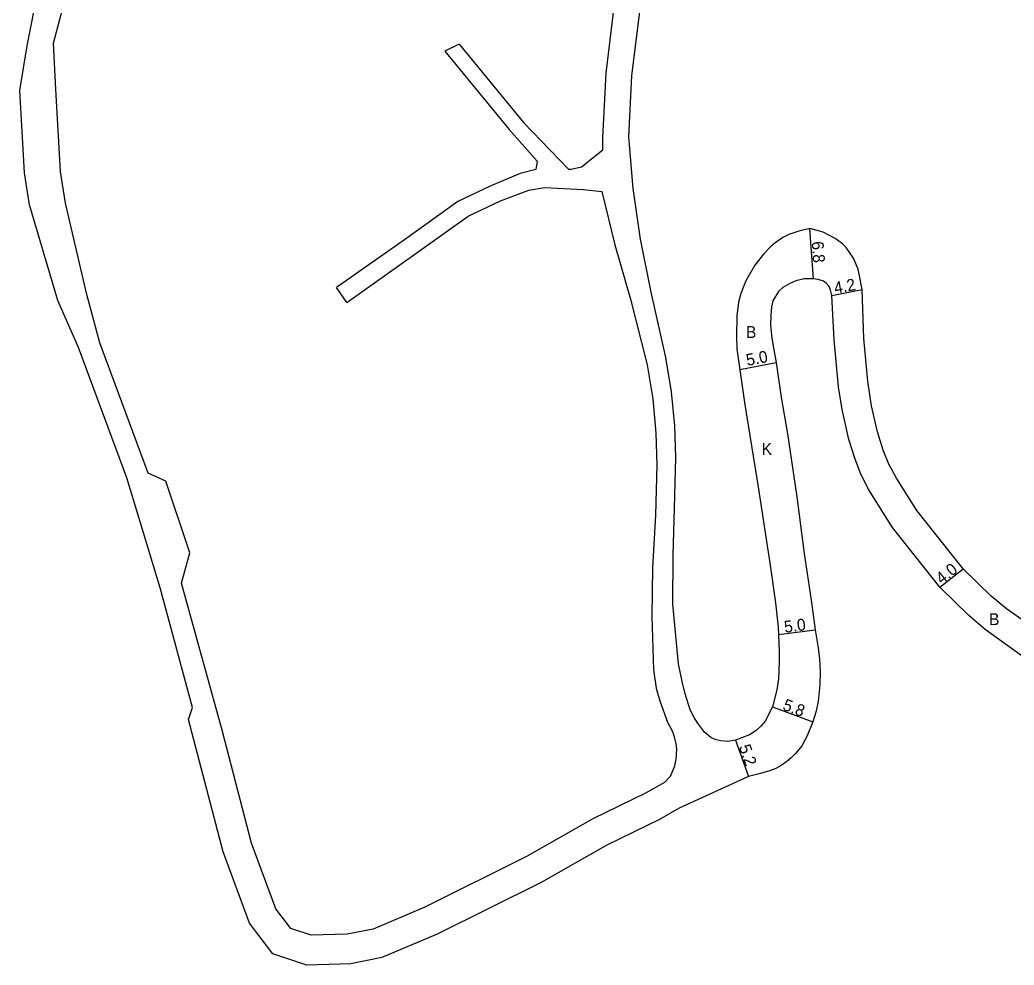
# Model space of a CAD drawing. Header units: metres. Extents: x -16000 to -12000, y -93000 to -90000.
# Drawn here: x -13048.7 to -12914.6, y -91970.2 to -91842.8 of the extents above; entities that cross this region are included whole.
import ezdxf

# ---------------------------------------------------------------- set-up
doc = ezdxf.new("R2010")
doc.units = ezdxf.units.M
doc.header["$LTSCALE"] = 2.5
for name, color, linetype in [('幅員', 7, 'Continuous'), ('舗装', 7, 'Continuous'), ('道路', 7, 'Continuous')]:
    doc.layers.add(name, color=color, linetype=linetype)
doc.styles.get("Standard").update_dxf_attribs({"font": ''})
doc.styles.get('Standard').set_extended_font_data('@MS PGothic')

msp = doc.modelspace()

# ---------------------------------------------------------------- linework, layer by layer
at = {"layer": '幅員'}
for points in [[(-12941.66, -91877.67), (-12942.15, -91870.88)], [(-12939.22, -91879.91), (-12935.1, -91879.12)], [(-12951.6, -91889.89), (-12946.69, -91888.95)], [(-12924.64, -91919.28), (-12921.5, -91916.8)], [(-12946.41, -91925.64), (-12941.45, -91925.01)], [(-12947.2, -91935.42), (-12941.76, -91937.45)], [(-12952.19, -91939.91), (-12950.44, -91944.8)]]:
    msp.add_lwpolyline(points, dxfattribs=at)
at = {"layer": '舗装'}
msp.add_lwpolyline([(-12951.6, -91889.89), (-12946.69, -91888.95)], dxfattribs=at)
at = {"layer": '道路'}
for points in [[(-12989.46, -91846.02), (-12980.8, -91856.58), (-12974.7, -91862.88), (-12974.37, -91862.88), (-12972.98, -91862.57), (-12970.1, -91860.26), (-12970.08, -91858.64), (-12969.65, -91849.96), (-12968.18, -91837.97), (-12966.7, -91826.39), (-12964.45, -91812.67), (-12961.91, -91800)], [(-12959.86, -91929.63), (-12960.66, -91921.58), (-12960.6, -91914.96), (-12960.44, -91908.6), (-12960.24, -91901.79), (-12960.39, -91897.51), (-12960.81, -91892.9), (-12961.57, -91888.28), (-12963.55, -91879.49), (-12965.02, -91872.34), (-12965.99, -91865.48), (-12966.57, -91858.51), (-12966.16, -91850.24), (-12964.71, -91838.37), (-12963.24, -91826.9), (-12961.01, -91813.33), (-12958.34, -91800)], [(-12960.22, -91940.4), (-12960.16, -91941.06), (-12960.23, -91942.51), (-12960.48, -91943.53), (-12961.02, -91944.8), (-12961.75, -91945.61), (-12964.31, -91947.05), (-12971.43, -91950.52), (-12980.3, -91955.57), (-12994.07, -91962.45), (-13001.05, -91965.38), (-13004.54, -91966.08), (-13009.42, -91966.23), (-13012.14, -91965.32), (-13014.19, -91962.64), (-13017.44, -91953.78), (-13021.42, -91938.57), (-13026.88, -91918.71), (-13025.77, -91914.64), (-13029.01, -91904.98), (-13031.4, -91903.89), (-13037.9, -91886.31), (-13039.64, -91879.78), (-13042.52, -91867.49), (-13043.2, -91863.2), (-13043.82, -91852.08), (-13044.17, -91845.88), (-13042.82, -91840.8)], [(-12950.44, -91944.8), (-12959.78, -91949.09), (-12962.45, -91950.6), (-12969.56, -91954.06), (-12978.41, -91959.1), (-12992.4, -91966.09), (-12999.87, -91969.23), (-13004.08, -91970.07), (-13010.01, -91970.25), (-13014.57, -91968.73), (-13017.74, -91964.59), (-13021.26, -91954.98), (-13025.96, -91937.12), (-13025.41, -91935.52), (-13029.76, -91919.35), (-13034.28, -91904.53), (-13040.78, -91886.95), (-13043.57, -91880.62), (-13047.39, -91867.69), (-13048.07, -91863.4), (-13048.69, -91852.28), (-13047.7, -91846.23), (-13046.7, -91841.23)], [(-12989.46, -91846.02), (-12991.37, -91846.96)], [(-12991.37, -91846.96), (-12982.71, -91857.52), (-12978.92, -91861.79), (-12979.13, -91862.95), (-12981.22, -91863.46), (-12985.27, -91865.19), (-12989.62, -91867.24), (-12996.82, -91872.4), (-13005.99, -91878.87)], [(-13004.62, -91880.85), (-12995.45, -91874.37), (-12988.25, -91869.21), (-12983.9, -91867.17), (-12980.08, -91865.72), (-12977.95, -91865.34), (-12972.69, -91865.64), (-12970.2, -91865.9)], [(-12970.2, -91865.9), (-12968.47, -91873.09), (-12966.36, -91880.41), (-12964.11, -91889.26), (-12963.35, -91893.87), (-12962.94, -91898.49), (-12962.78, -91902.77), (-12962.99, -91909.58), (-12963.39, -91916.6), (-12963.46, -91923.21), (-12963.27, -91930.43)], [(-12909.35, -91926.58), (-12915.65, -91922.17), (-12917.72, -91920.47), (-12921.5, -91916.8), (-12927.73, -91908.92), (-12930.47, -91904.56), (-12931.51, -91902.68), (-12932.26, -91900.77), (-12933.06, -91898.31), (-12933.85, -91894.79), (-12934.35, -91891.47), (-12934.9, -91885.72), (-12935.1, -91879.12), (-12935.65, -91876.37), (-12936.3, -91874.87), (-12937.29, -91873.47), (-12937.78, -91872.98), (-12938.75, -91872.25), (-12940.38, -91871.37), (-12942.15, -91870.88), (-12943.63, -91871.23), (-12945, -91871.72), (-12945.8, -91872.11), (-12946.88, -91872.89), (-12947.5, -91873.41), (-12948.4, -91874.37), (-12949.6, -91875.83), (-12950.78, -91877.94), (-12951.49, -91879.66), (-12951.78, -91880.81), (-12952.01, -91882.67), (-12952.07, -91885.4), (-12951.99, -91887.1), (-12950.98, -91894.34), (-12949.09, -91906.06), (-12947.53, -91916.3), (-12946.79, -91921.4), (-12946.46, -91924.66), (-12946.41, -91925.64), (-12946.29, -91927.88), (-12946.29, -91929.34), (-12946.39, -91931.64), (-12946.61, -91933.1), (-12947.2, -91935.42), (-12948.21, -91937.34), (-12948.72, -91937.99), (-12949.42, -91938.6), (-12950.31, -91939.19), (-12952.19, -91939.91), (-12953.24, -91940.08), (-12954.16, -91940), (-12954.95, -91939.81), (-12955.54, -91939.54), (-12956.39, -91938.82), (-12957.2, -91937.77), (-12957.73, -91936.92), (-12958.29, -91935.8), (-12958.99, -91933.65), (-12959.39, -91932), (-12959.86, -91929.63)], [(-12911.94, -91929.76), (-12918.53, -91925), (-12920.73, -91923.1), (-12924.64, -91919.28), (-12931, -91911.23), (-12934.2, -91906.13), (-12935.28, -91904.03), (-12936.07, -91902.02), (-12936.93, -91899.34), (-12937.83, -91895.31), (-12938.3, -91892.26), (-12938.9, -91885.91), (-12939.22, -91879.91), (-12939.4, -91879.2), (-12939.58, -91878.73), (-12939.92, -91878.29), (-12940.31, -91878.01), (-12941.03, -91877.76), (-12941.66, -91877.67), (-12942.92, -91877.66), (-12944.05, -91877.93), (-12944.88, -91878.3), (-12945.79, -91878.86), (-12946.38, -91879.41), (-12947.16, -91880.67), (-12947.32, -91881.44), (-12947.44, -91882.64), (-12947.46, -91883.94), (-12947.29, -91885.69), (-12947.01, -91887.24), (-12946.69, -91888.95), (-12946.03, -91893.65), (-12945.19, -91898.57), (-12943.93, -91907.08), (-12942.93, -91914.71), (-12941.99, -91921.04), (-12941.45, -91925.01), (-12941.04, -91927.44), (-12940.87, -91928.93), (-12940.79, -91930.67), (-12940.82, -91932.43), (-12941.05, -91934.67), (-12941.35, -91936.12), (-12941.76, -91937.45), (-12942.53, -91939.34), (-12943.26, -91940.69), (-12944.08, -91941.71), (-12944.7, -91942.31), (-12945.27, -91942.79), (-12946.02, -91943.32), (-12946.77, -91943.71), (-12947.59, -91944.03), (-12948.8, -91944.4), (-12950.44, -91944.8)], [(-13004.62, -91880.85), (-13005.99, -91878.87)], [(-12963.27, -91930.43), (-12962.89, -91932.89), (-12962.41, -91934.6), (-12961.34, -91937.47), (-12960.75, -91938.65), (-12960.5, -91939.28), (-12960.22, -91940.4)]]:
    msp.add_lwpolyline(points, dxfattribs=at)

# ---------------------------------------------------------------- texts
at = {"layer": '幅員'}
for s, rotation, p in [('6.8', 274.1775, (-12941.92, -91872.67)), ('4.2', 10.8677, (-12938.75, -91879.72)), ('5.0', 10.9318, (-12950.59, -91889.44)), ('4.0', 38.3471, (-12924.39, -91918.95)), ('5.0', 7.2435, (-12945.53, -91925.43)), ('5.8', 339.463, (-12945.94, -91935.78)), ('5.2', 289.7103, (-12951.76, -91940.81))]:
    msp.add_text(s, height=1.6, rotation=rotation, dxfattribs=at).set_placement(p)
at = {"layer": '舗装'}
for s, p in [('B', (-12950.78, -91885.66)), ('K', (-12948.67, -91901.42)), ('B', (-12918, -91924.39))]:
    msp.add_text(s, height=1.6, dxfattribs=at).set_placement(p)

doc.saveas('drawing.dxf')
